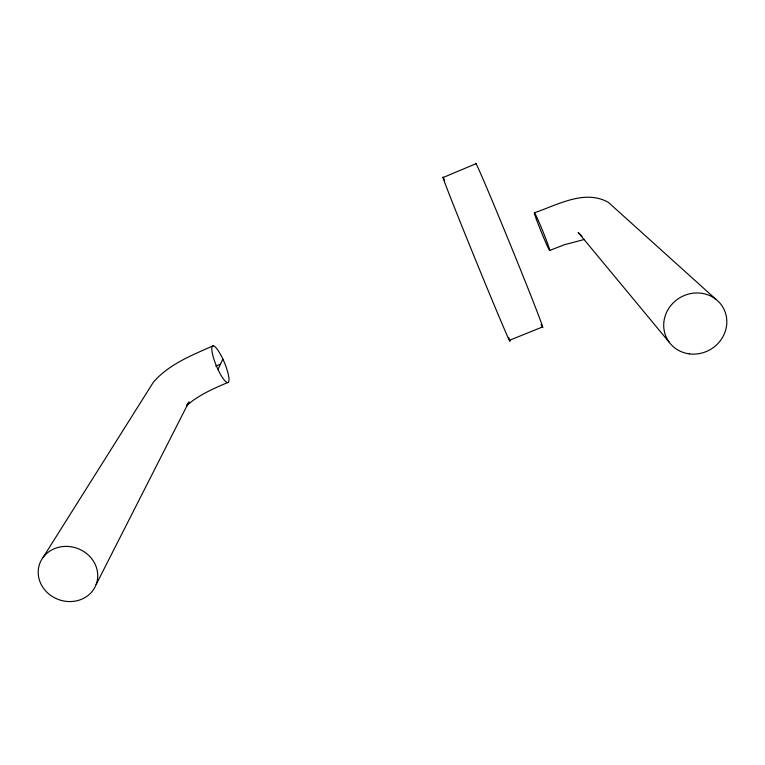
<?xml version="1.0" encoding="UTF-8"?>
<svg xmlns="http://www.w3.org/2000/svg" width="765" height="765" viewBox="0 0 765 765"><rect width="100%" height="100%" fill="white"/><g stroke="black" fill="none" stroke-linecap="round" stroke-linejoin="round"><path stroke-width="1.15" d="M217.968 369.428L222.873 359.072M96.122 584.575A30.074 27.253 19.6 0 0 62.3 546.621A30.074 27.253 19.6 0 0 45.498 590.743A30.074 27.253 19.6 0 0 96.122 584.575L188.926 401.96L186.517 406.301L189.032 403.098L186.593 405.469M43.127 557.369L153.316 382.29C168.807 364.216 191.9 355.256 213.129 345.828M186.584 405.584C198.565 395.18 213.272 388.582 227.798 382.548A19.814 4.341 67.4 0 0 220.502 354.405A19.814 4.341 67.4 0 0 212.89 355.629A19.814 4.341 67.4 0 0 227.798 382.548M442.925 177.604L476.117 163.653M534.352 212.804C557.226 205.077 584.871 188.917 608.443 202.429L715.82 299.23M215.768 366.11L220.463 364.178M549.767 250.423L564.35 244.752L584.517 239.407M509.547 340.272L542.5 326.951M581.945 236.232L578.187 232.436L669.356 342.424M508.687 337.432A88.271 1.052 67.8 0 1 477.303 264.155A88.271 1.052 67.8 0 1 443.193 177.509M443.509 178.159A88.271 1.052 67.8 0 1 444.417 180.1M475.811 163.796A88.52 1.291 67.8 0 1 512.407 249.706A88.52 1.291 67.8 0 1 541.075 324.341M536.341 219.182A20.378 0.842 67.9 0 0 549.404 250.117A20.378 0.842 67.9 0 0 540.434 225.474A20.378 0.842 67.9 0 0 536.341 219.182M689.389 353.879A32.082 30.055 -30.6 0 0 725.067 311.824A32.082 30.055 -30.6 0 0 671.345 304.939A32.082 30.055 -30.6 0 0 689.389 353.879"/></g></svg>
